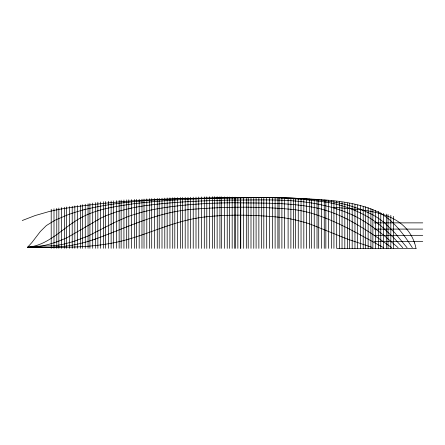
<?xml version="1.0" encoding="UTF-8"?>
<svg xmlns="http://www.w3.org/2000/svg" width="445" height="445" viewBox="0 0 445 445"><rect width="100%" height="100%" fill="white"/><g stroke="black" fill="none" stroke-linecap="round" stroke-linejoin="round"><path stroke-width="0.67" d="M360.433 248.377L360.433 205.651M27.457 247.431L31.99 242.414L40.328 231.528L46.336 225.571L55.08 220.197L67.723 214.84A178.278 178.278 0 0 1 84.055 209.74M22.25 220.52L35.116 215.558L48.36 211.748A201.44 201.44 0 0 1 63.374 208.638C103.574 202.269 144.258 199.36 184.931 198.565M94.685 239.304C124.188 228.669 152.774 214.212 184.236 210.196A176.932 176.932 0 0 1 189.314 209.528C224.347 206.686 259.763 206.124 294.757 209.695A124.505 124.505 0 0 1 309.898 212.793C336.092 220.236 359.516 234.671 383.306 247.481M84.055 209.745C115.583 201.869 148.179 200.233 180.509 198.681M185.654 220.509C161.19 226.566 138.406 238.136 113.553 242.814C85.195 248.366 56.12 247.353 27.39 247.292L51.275 247.209L64.853 246.224M130.179 208.349L116.94 211.653L105.649 215.814A84.806 84.806 0 0 0 101.009 218.044L68.374 236.963A92.516 92.516 0 0 1 63.707 239.137C52.254 243.971 39.972 247.359 27.457 247.292L33.948 246.346L55.263 245.701L63.652 244.16L73.592 241.502L88.021 236.072L115.366 222.077L126.391 217.221A128.271 128.271 0 0 1 131.225 215.441L141.02 212.443A179.602 179.602 0 0 1 157.758 208.744C183.051 204.383 208.711 202.959 234.343 202.764C262.138 203.298 290.351 202.258 317.691 208.221M27.457 247.292C50.58 245.206 65.115 224.719 85.218 215.597C100.231 208.51 116.896 206.285 133.15 203.821C170.34 199.299 207.876 198.097 245.312 197.808M181.51 198.67L183.218 198.615M183.93 198.576L188.346 198.47M203.86 198.192C232.635 197.107 261.449 197.146 290.218 197.975C319.582 199.799 350.538 199.21 377.766 211.848A65.471 65.471 0 0 1 391.8 221.744C399.91 229.292 406.396 238.392 412.331 247.693M185.637 198.526L190.06 198.431M189.064 198.448L202.881 198.203M202.136 198.231C245.735 198.086 289.634 195.344 332.938 201.835A157.068 157.068 0 0 1 349.748 205.685L361.151 209.478L372.142 214.49A76.768 76.768 0 0 1 384.897 223.195L394.765 232.774L407.053 247.72M190.788 198.414L192.518 198.381M199.427 198.264L201.151 198.236M193.497 198.37L198.681 198.292M247.014 197.791C274.337 197.063 301.81 198.526 328.849 202.547M374.139 222.867L422.75 222.867M374.139 229.097L422.75 229.097M374.139 235.327L422.75 235.327M374.139 241.557L422.75 241.557M416.32 248.377L336.698 248.377L336.698 201.346M333.922 207.27C362.747 210.157 403.081 209.823 414.59 242.97M372.126 247.403L347.261 239.032L310.56 224.241A129.962 129.962 0 0 0 305.682 222.656L297.46 220.436A154.699 154.699 0 0 0 280.561 217.366C254.635 214.807 228.335 214.128 202.425 217.249A162.803 162.803 0 0 0 185.654 220.52M346.716 218.873C362.491 227.106 377.282 237.146 391.639 247.615M398.097 247.659L384.953 236.256A253.511 253.511 0 0 0 379.018 231.628C368.961 224.019 358.308 216.993 346.494 212.421A154.548 154.548 0 0 0 341.677 210.574L335.146 208.371A134.54 134.54 0 0 0 330.196 206.936L320.189 204.578A238.509 238.509 0 0 0 315.138 203.593C287.164 198.548 258.584 200.189 230.31 200.066C201.368 200.756 172.36 201.819 143.663 205.907A227.834 227.834 0 0 0 130.179 208.355M402.747 247.693L393.658 237.713L381.582 226.399A87.626 87.626 0 0 0 377.527 223.212L370.401 218.406A121.975 121.975 0 0 0 328.838 202.625M390.827 248.377L390.827 215.313M375.647 248.377L375.647 210.352M393.603 216.326L393.603 248.377M388.051 214.54L388.051 248.377M386.327 214.09L386.327 248.377M383.546 213.355L383.546 248.377M380.77 212.621L380.77 248.377M378.422 211.253L378.422 248.377M372.866 209.35L372.866 248.377M370.907 208.61L370.907 248.377M368.126 207.565L368.126 248.377M365.351 206.736L365.351 248.377M363.215 206.269L363.215 248.377M357.658 205.017L357.658 248.377M354.954 204.344L354.954 248.377M352.179 203.843L352.179 248.377M349.397 203.387L349.397 248.377M347.584 203.081L347.584 248.377M344.808 202.631L344.808 248.377M342.033 202.175L342.033 248.377M339.479 201.746L339.479 248.377M333.922 200.951L333.922 248.377M331.397 200.634L331.397 248.377M328.621 200.406L328.621 248.377M325.84 200.133L325.84 248.377M324.266 199.989L324.266 248.377M321.49 199.744L321.49 248.377M318.709 199.588L318.709 248.377M317.018 199.516L317.018 248.377M314.237 199.332L314.237 248.377M311.461 199.16L311.461 248.377M309.381 199.037L309.381 248.377M306.605 198.887L306.605 248.377M303.824 198.782L303.824 248.377M301.037 198.681L301.037 248.377M298.256 198.576L298.256 248.377M295.48 198.47L295.48 248.377M293.667 198.403L293.667 248.377M290.891 198.342L290.891 248.377M288.11 198.275L288.11 248.377M284.672 198.181L284.672 248.377M281.891 198.125L281.891 248.377M279.115 198.07L279.115 248.377M277.891 198.047L277.891 248.377M275.116 197.992L275.116 248.377M272.334 197.93L272.334 248.377M269.37 197.869L269.37 248.377M266.594 197.808L266.594 248.377M263.813 197.752L263.813 248.377M261.643 197.697L261.643 248.377M258.868 197.624L258.868 248.377M256.092 197.58L256.092 248.377M253.772 197.541L253.772 248.377M250.997 197.497L250.997 248.377M248.215 197.452L248.215 248.377M246.313 197.419L246.313 248.377M243.537 197.374L243.537 248.377M240.762 197.33L240.762 248.377M240.634 197.324L240.634 248.377M237.858 197.28L237.858 248.377M235.077 197.202L235.077 248.377M234.949 197.196L234.949 248.377M232.173 197.113L232.173 248.377M229.398 197.029L229.398 248.377M227.228 196.963L227.228 248.377M224.452 196.879L224.452 248.377M221.671 196.796L221.671 248.377M219.919 196.746L219.919 248.377M217.138 196.662L217.138 248.377M214.362 196.612L214.362 248.377M212.343 196.668L212.343 248.377M209.562 196.746L209.562 248.377M206.786 196.818L206.786 248.377M204.294 196.89L204.294 248.377M201.513 196.968L201.513 248.377M198.737 197.035L198.737 248.377M196.006 197.107L196.006 248.377M193.23 197.185L193.23 248.377M190.449 197.252L190.449 248.388M187.985 197.313L187.985 248.377M185.209 197.385L185.209 248.377M182.428 197.463L182.428 248.377M180.353 197.519L180.353 248.377M177.572 197.58L177.572 248.377M174.796 197.647L174.796 248.377M172.716 197.736L172.716 248.377M169.94 197.853L169.94 248.377M167.159 197.93L167.159 248.388M164.784 198.103L164.784 248.377M162.008 198.231L162.008 248.377M159.227 198.325L159.227 248.377M157.269 198.403L157.269 248.377M154.487 198.503L154.487 248.377M151.712 198.615L151.712 248.377M149.576 198.726L149.576 248.377M146.794 198.904L146.794 248.377M144.019 199.071L144.019 248.377M141.966 199.16L141.966 248.377M139.19 199.26L139.19 248.377M136.409 199.377L136.409 248.377M134.334 199.482L134.334 248.377M131.553 199.621L131.553 248.377M128.777 199.761L128.777 248.377M126.697 199.866L126.697 248.377M123.921 199.994L123.921 248.377M121.14 200.133L121.14 248.304M119.149 200.333L119.149 248.304M116.373 200.578L116.373 248.304M113.592 200.817L113.592 248.304M111.128 201.023L111.128 248.304M108.352 201.268L108.352 248.31M105.576 201.524L105.576 248.31M103.407 201.713L103.407 248.31M100.631 201.958L100.631 248.31M97.85 202.241L97.85 248.31M95.475 202.625L95.475 248.31M92.699 203.076L92.699 248.31M89.918 203.532L89.918 248.316M88.049 203.821L88.049 248.316M85.268 204.255L85.268 248.316M82.492 204.722L82.492 248.316M80.384 205.084L80.384 248.316M77.602 205.546L77.602 248.316M74.827 205.957L74.827 248.321M72.212 206.291L72.212 248.321M69.437 206.647L69.437 248.327M66.661 206.986L66.661 248.327M64.403 207.259L64.403 248.332M61.621 207.593L61.621 248.332M58.846 208.043L58.846 248.338M56.765 208.366L56.765 248.338M53.99 208.805L53.99 248.343M51.208 209.245L51.208 248.343M317.708 208.149A132.015 132.015 0 0 1 346.688 218.929M94.674 239.271A143.529 143.529 0 0 1 64.859 246.28M414.573 242.976A28.847 28.847 0 0 1 415.903 248.138"/></g></svg>
